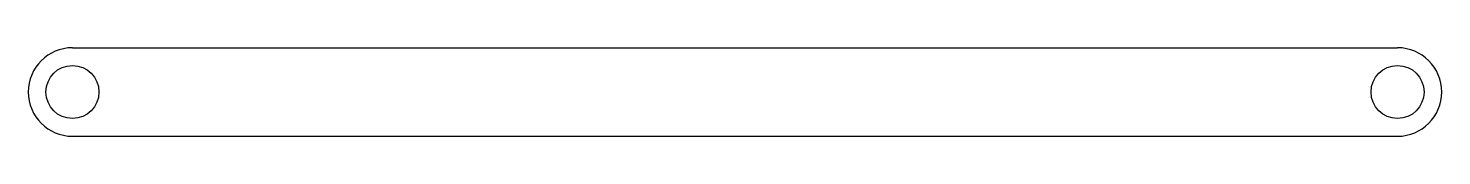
# Model space of a CAD drawing. Header units: millimetres. Extents: x -5 to 155, y -5 to 5.
import ezdxf

# ---------------------------------------------------------------- set-up
doc = ezdxf.new("R2010")
doc.units = ezdxf.units.MM

msp = doc.modelspace()

# ---------------------------------------------------------------- linework, layer by layer
at = {"color": 7, "linetype": 'Continuous', "lineweight": 25}
for p, q in [((0, 5), (150, 5)), ((0, -5), (150, -5))]:
    msp.add_line(p, q, dxfattribs=at)
for centre in [(0, 0), (150, 0)]:
    msp.add_circle(centre, 3, dxfattribs=at)
for centre, start, end in [((0, 0), 90, 270), ((150, 0), 270, 90)]:
    msp.add_arc(centre, 5, start, end, dxfattribs=at)

doc.saveas('drawing.dxf')
